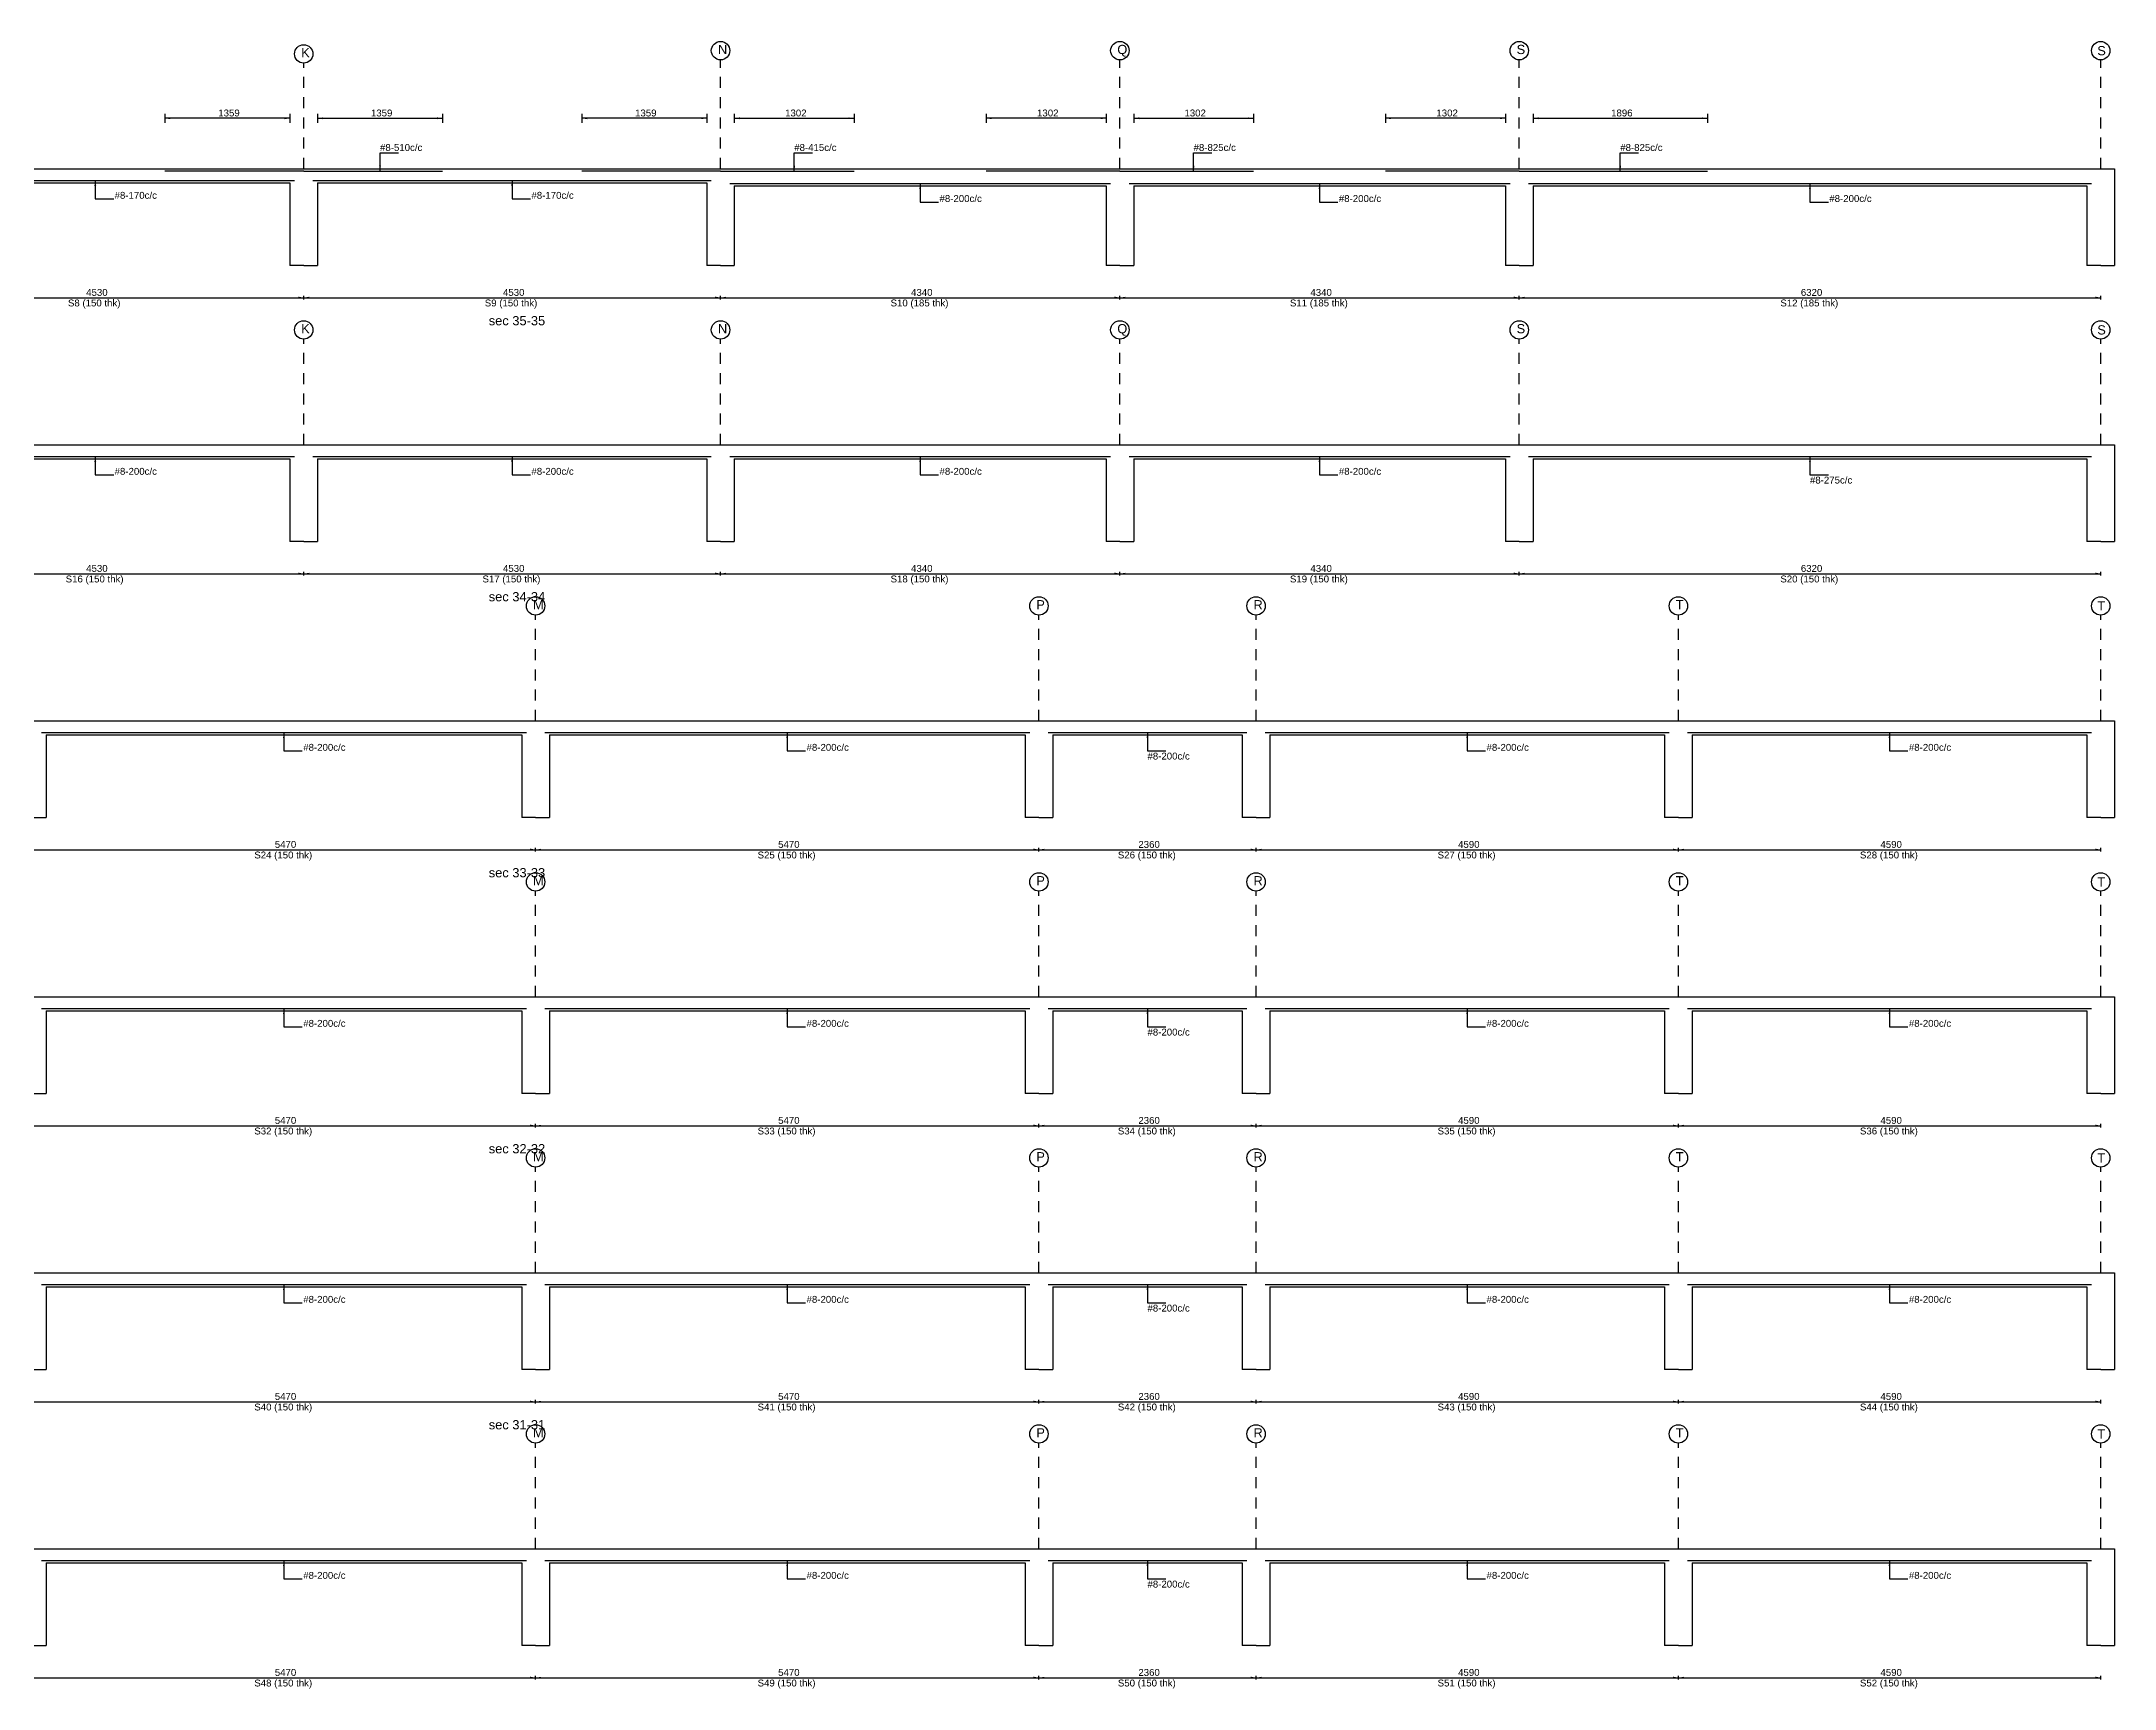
# Model space of a CAD drawing. Extents: x 0 to 119, y -5 to 121.
# Drawn here: x 11.8 to 34.33, y 85.36 to 103.27 of the extents above; entities that cross this region are included whole.
import ezdxf

# ---------------------------------------------------------------- set-up
doc = ezdxf.new("R2010")
doc.units = 0
doc.linetypes.add('ACAD_ISO02W100', pattern=[15, 12, -3])
for name, color, linetype in [('Axisline', 7, 'CONTINUOUS'), ('Axisline_Name', 1, 'CONTINUOUS'), ('LongBars', 1, 'CONTINUOUS'), ('Longsection', 2, 'CONTINUOUS'), ('Section_Name', 1, 'CONTINUOUS'), ('Slab_Bottom_Steel', 1, 'CONTINUOUS'), ('Slab_ID', 4, 'CONTINUOUS'), ('Slab_Top_Steel', 3, 'CONTINUOUS'), ('Span_Dim', 7, 'CONTINUOUS'), ('span_line', 7, 'CONTINUOUS'), ('Steel_Length', 7, 'CONTINUOUS')]:
    doc.layers.add(name, color=color, linetype=linetype)
doc.styles.add('STRUDS_Arial', font='ARIAL.TTF', dxfattribs={"height": 0.04})

msp = doc.modelspace()

# ---------------------------------------------------------------- linework, layer by layer
at = {"layer": 'Axisline', "linetype": 'ACAD_ISO02W100', "ltscale": 0.01}
for p, q in [((14.65, 101.88), (14.65, 103.03)), ((19.18, 101.88), (19.18, 103.065)), ((23.52, 101.88), (23.52, 103.065)), ((27.86, 101.88), (27.86, 103.065)), ((34.18, 101.88), (34.18, 103.065)), ((14.65, 98.88), (14.65, 100.03)), ((19.18, 98.88), (19.18, 100.03)), ((23.52, 98.88), (23.52, 100.03)), ((27.86, 98.88), (27.86, 100.03)), ((34.18, 98.88), (34.18, 100.03)), ((17.17, 95.88), (17.17, 97.03)), ((22.64, 95.88), (22.64, 97.03)), ((25, 95.88), (25, 97.03)), ((29.59, 95.88), (29.59, 97.03)), ((34.18, 95.88), (34.18, 97.03)), ((17.17, 92.88), (17.17, 94.03)), ((22.64, 92.88), (22.64, 94.03)), ((25, 92.88), (25, 94.03)), ((29.59, 92.88), (29.59, 94.03)), ((34.18, 92.88), (34.18, 94.03)), ((17.17, 89.88), (17.17, 91.03)), ((22.64, 89.88), (22.64, 91.03)), ((25, 89.88), (25, 91.03)), ((29.59, 89.88), (29.59, 91.03)), ((34.18, 89.88), (34.18, 91.03)), ((17.17, 86.88), (17.17, 88.03)), ((22.64, 86.88), (22.64, 88.03)), ((25, 86.88), (25, 88.03)), ((29.59, 86.88), (29.59, 88.03)), ((34.18, 86.88), (34.18, 88.03))]:
    msp.add_line(p, q, dxfattribs=at)
at = {"layer": 'Axisline'}
for centre in [(14.65, 103.13), (19.18, 103.165), (23.52, 103.165), (27.86, 103.165), (34.18, 103.165), (14.65, 100.13), (19.18, 100.13), (23.52, 100.13), (27.86, 100.13), (34.18, 100.13), (17.17, 97.13), (22.64, 97.13), (25, 97.13), (29.59, 97.13), (34.18, 97.13), (17.17, 94.13), (22.64, 94.13), (25, 94.13), (29.59, 94.13), (34.18, 94.13), (17.17, 91.13), (22.64, 91.13), (25, 91.13), (29.59, 91.13), (34.18, 91.13), (17.17, 88.13), (22.64, 88.13), (25, 88.13), (29.59, 88.13), (34.18, 88.13)]:
    msp.add_circle(centre, 0.1, dxfattribs=at)
at = {"layer": 'Longsection'}
for p, q in [((10.12, 101.88), (14.65, 101.88)), ((14.65, 101.88), (19.18, 101.88)), ((19.18, 101.88), (23.52, 101.88)), ((23.52, 101.88), (27.86, 101.88)), ((27.86, 101.88), (34.18, 101.88)), ((34.18, 101.88), (34.33, 101.88)), ((34.33, 101.88), (34.33, 100.83)), ((10.27, 101.73), (14.5, 101.73)), ((14.5, 101.73), (14.5, 100.83)), ((14.8, 101.73), (19.03, 101.73)), ((14.8, 101.73), (14.8, 100.83)), ((19.03, 101.73), (19.03, 100.83)), ((19.33, 101.695), (23.37, 101.695)), ((19.33, 101.695), (19.33, 100.83)), ((23.37, 101.695), (23.37, 100.83)), ((23.67, 101.695), (27.71, 101.695)), ((23.67, 101.695), (23.67, 100.83)), ((27.71, 101.695), (27.71, 100.83)), ((28.01, 101.695), (34.03, 101.695)), ((28.01, 101.695), (28.01, 100.83)), ((34.03, 101.695), (34.03, 100.83)), ((14.65, 100.83), (14.5, 100.83)), ((14.65, 100.83), (14.8, 100.83)), ((19.18, 100.83), (19.03, 100.83)), ((19.18, 100.83), (19.33, 100.83)), ((23.52, 100.83), (23.37, 100.83)), ((23.52, 100.83), (23.67, 100.83)), ((27.86, 100.83), (27.71, 100.83)), ((27.86, 100.83), (28.01, 100.83)), ((34.18, 100.83), (34.03, 100.83)), ((34.18, 100.83), (34.33, 100.83)), ((10.12, 98.88), (14.65, 98.88)), ((10.27, 98.73), (14.5, 98.73)), ((14.5, 98.73), (14.5, 97.83)), ((14.65, 98.88), (19.18, 98.88)), ((14.8, 98.73), (19.03, 98.73)), ((14.8, 98.73), (14.8, 97.83)), ((19.03, 98.73), (19.03, 97.83)), ((19.18, 98.88), (23.52, 98.88)), ((19.33, 98.73), (23.37, 98.73)), ((19.33, 98.73), (19.33, 97.83)), ((23.37, 98.73), (23.37, 97.83)), ((23.52, 98.88), (27.86, 98.88)), ((23.67, 98.73), (27.71, 98.73)), ((23.67, 98.73), (23.67, 97.83)), ((27.71, 98.73), (27.71, 97.83)), ((27.86, 98.88), (34.18, 98.88)), ((28.01, 98.73), (34.03, 98.73)), ((28.01, 98.73), (28.01, 97.83)), ((34.03, 98.73), (34.03, 97.83)), ((34.18, 98.88), (34.33, 98.88)), ((34.33, 98.88), (34.33, 97.83)), ((14.65, 97.83), (14.5, 97.83)), ((14.65, 97.83), (14.8, 97.83)), ((19.18, 97.83), (19.03, 97.83)), ((19.18, 97.83), (19.33, 97.83)), ((23.52, 97.83), (23.37, 97.83)), ((23.52, 97.83), (23.67, 97.83)), ((27.86, 97.83), (27.71, 97.83)), ((27.86, 97.83), (28.01, 97.83)), ((34.18, 97.83), (34.03, 97.83)), ((34.18, 97.83), (34.33, 97.83)), ((11.7, 95.88), (17.17, 95.88)), ((17.17, 95.88), (22.64, 95.88)), ((22.64, 95.88), (25, 95.88)), ((25, 95.88), (29.59, 95.88)), ((29.59, 95.88), (34.18, 95.88)), ((34.18, 95.88), (34.33, 95.88)), ((34.33, 95.88), (34.33, 94.83)), ((11.85, 95.73), (17.02, 95.73)), ((11.85, 95.73), (11.85, 94.83)), ((17.02, 95.73), (17.02, 94.83)), ((17.32, 95.73), (22.49, 95.73)), ((17.32, 95.73), (17.32, 94.83)), ((22.49, 95.73), (22.49, 94.83)), ((22.79, 95.73), (24.85, 95.73)), ((22.79, 95.73), (22.79, 94.83)), ((24.85, 95.73), (24.85, 94.83)), ((25.15, 95.73), (29.44, 95.73)), ((25.15, 95.73), (25.15, 94.83)), ((29.44, 95.73), (29.44, 94.83)), ((29.74, 95.73), (34.03, 95.73)), ((29.74, 95.73), (29.74, 94.83)), ((34.03, 95.73), (34.03, 94.83)), ((11.7, 94.83), (11.85, 94.83)), ((17.17, 94.83), (17.02, 94.83)), ((17.17, 94.83), (17.32, 94.83)), ((22.64, 94.83), (22.49, 94.83)), ((22.64, 94.83), (22.79, 94.83)), ((25, 94.83), (24.85, 94.83)), ((25, 94.83), (25.15, 94.83)), ((29.59, 94.83), (29.44, 94.83)), ((29.59, 94.83), (29.74, 94.83)), ((34.18, 94.83), (34.03, 94.83)), ((34.18, 94.83), (34.33, 94.83)), ((11.7, 92.88), (17.17, 92.88)), ((17.17, 92.88), (22.64, 92.88)), ((22.64, 92.88), (25, 92.88)), ((25, 92.88), (29.59, 92.88)), ((29.59, 92.88), (34.18, 92.88)), ((34.18, 92.88), (34.33, 92.88)), ((34.33, 92.88), (34.33, 91.83)), ((11.85, 92.73), (17.02, 92.73)), ((11.85, 92.73), (11.85, 91.83)), ((17.02, 92.73), (17.02, 91.83)), ((17.32, 92.73), (22.49, 92.73)), ((17.32, 92.73), (17.32, 91.83)), ((22.49, 92.73), (22.49, 91.83)), ((22.79, 92.73), (24.85, 92.73)), ((22.79, 92.73), (22.79, 91.83)), ((24.85, 92.73), (24.85, 91.83)), ((25.15, 92.73), (29.44, 92.73)), ((25.15, 92.73), (25.15, 91.83)), ((29.44, 92.73), (29.44, 91.83)), ((29.74, 92.73), (34.03, 92.73)), ((29.74, 92.73), (29.74, 91.83)), ((34.03, 92.73), (34.03, 91.83)), ((11.7, 91.83), (11.85, 91.83)), ((17.17, 91.83), (17.02, 91.83)), ((17.17, 91.83), (17.32, 91.83)), ((22.64, 91.83), (22.49, 91.83)), ((22.64, 91.83), (22.79, 91.83)), ((25, 91.83), (24.85, 91.83)), ((25, 91.83), (25.15, 91.83)), ((29.59, 91.83), (29.44, 91.83)), ((29.59, 91.83), (29.74, 91.83)), ((34.18, 91.83), (34.03, 91.83)), ((34.18, 91.83), (34.33, 91.83)), ((11.7, 89.88), (17.17, 89.88)), ((11.85, 89.73), (17.02, 89.73)), ((11.85, 89.73), (11.85, 88.83)), ((17.02, 89.73), (17.02, 88.83)), ((17.17, 89.88), (22.64, 89.88)), ((17.32, 89.73), (22.49, 89.73)), ((17.32, 89.73), (17.32, 88.83)), ((22.49, 89.73), (22.49, 88.83)), ((22.64, 89.88), (25, 89.88)), ((22.79, 89.73), (24.85, 89.73)), ((22.79, 89.73), (22.79, 88.83)), ((24.85, 89.73), (24.85, 88.83)), ((25, 89.88), (29.59, 89.88)), ((25.15, 89.73), (29.44, 89.73)), ((25.15, 89.73), (25.15, 88.83)), ((29.44, 89.73), (29.44, 88.83)), ((29.59, 89.88), (34.18, 89.88)), ((29.74, 89.73), (34.03, 89.73)), ((29.74, 89.73), (29.74, 88.83)), ((34.03, 89.73), (34.03, 88.83)), ((34.18, 89.88), (34.33, 89.88)), ((34.33, 89.88), (34.33, 88.83)), ((11.7, 88.83), (11.85, 88.83)), ((17.17, 88.83), (17.02, 88.83)), ((17.17, 88.83), (17.32, 88.83)), ((22.64, 88.83), (22.49, 88.83)), ((22.64, 88.83), (22.79, 88.83)), ((25, 88.83), (24.85, 88.83)), ((25, 88.83), (25.15, 88.83)), ((29.59, 88.83), (29.44, 88.83)), ((29.59, 88.83), (29.74, 88.83)), ((34.18, 88.83), (34.03, 88.83)), ((34.18, 88.83), (34.33, 88.83)), ((11.7, 86.88), (17.17, 86.88)), ((17.17, 86.88), (22.64, 86.88)), ((22.64, 86.88), (25, 86.88)), ((25, 86.88), (29.59, 86.88)), ((29.59, 86.88), (34.18, 86.88)), ((34.18, 86.88), (34.33, 86.88)), ((34.33, 86.88), (34.33, 85.83)), ((11.85, 86.73), (17.02, 86.73)), ((11.85, 86.73), (11.85, 85.83)), ((17.02, 86.73), (17.02, 85.83)), ((17.32, 86.73), (22.49, 86.73)), ((17.32, 86.73), (17.32, 85.83)), ((22.49, 86.73), (22.49, 85.83)), ((22.79, 86.73), (24.85, 86.73)), ((22.79, 86.73), (22.79, 85.83)), ((24.85, 86.73), (24.85, 85.83)), ((25.15, 86.73), (29.44, 86.73)), ((25.15, 86.73), (25.15, 85.83)), ((29.44, 86.73), (29.44, 85.83)), ((29.74, 86.73), (34.03, 86.73)), ((29.74, 86.73), (29.74, 85.83)), ((34.03, 86.73), (34.03, 85.83)), ((11.7, 85.83), (11.85, 85.83)), ((17.17, 85.83), (17.02, 85.83)), ((17.17, 85.83), (17.32, 85.83)), ((22.64, 85.83), (22.49, 85.83)), ((22.64, 85.83), (22.79, 85.83)), ((25, 85.83), (24.85, 85.83)), ((25, 85.83), (25.15, 85.83)), ((29.59, 85.83), (29.44, 85.83)), ((29.59, 85.83), (29.74, 85.83)), ((34.18, 85.83), (34.03, 85.83)), ((34.18, 85.83), (34.33, 85.83))]:
    msp.add_line(p, q, dxfattribs=at)
at = {"layer": 'Slab_Bottom_Steel'}
for p, q in [((10.22, 101.755), (14.55, 101.755)), ((12.385, 101.755), (12.385, 101.555)), ((14.75, 101.755), (19.08, 101.755)), ((16.915, 101.755), (16.915, 101.555)), ((19.28, 101.72), (23.42, 101.72)), ((21.35, 101.72), (21.35, 101.52)), ((23.62, 101.72), (27.76, 101.72)), ((25.69, 101.72), (25.69, 101.52)), ((27.96, 101.72), (34.08, 101.72)), ((31.02, 101.72), (31.02, 101.52)), ((12.385, 101.555), (12.585, 101.555)), ((16.915, 101.555), (17.115, 101.555)), ((21.35, 101.52), (21.55, 101.52)), ((25.69, 101.52), (25.89, 101.52)), ((31.02, 101.52), (31.22, 101.52)), ((10.22, 98.755), (14.55, 98.755)), ((12.385, 98.755), (12.385, 98.555)), ((14.75, 98.755), (19.08, 98.755)), ((16.915, 98.755), (16.915, 98.555)), ((19.28, 98.755), (23.42, 98.755)), ((21.35, 98.755), (21.35, 98.555)), ((23.62, 98.755), (27.76, 98.755)), ((25.69, 98.755), (25.69, 98.555)), ((27.96, 98.755), (34.08, 98.755)), ((31.02, 98.755), (31.02, 98.555)), ((12.385, 98.555), (12.585, 98.555)), ((16.915, 98.555), (17.115, 98.555)), ((21.35, 98.555), (21.55, 98.555)), ((25.69, 98.555), (25.89, 98.555)), ((31.02, 98.555), (31.22, 98.555)), ((11.8, 95.755), (17.07, 95.755)), ((14.435, 95.755), (14.435, 95.555)), ((17.27, 95.755), (22.54, 95.755)), ((19.905, 95.755), (19.905, 95.555)), ((22.74, 95.755), (24.9, 95.755)), ((23.82, 95.755), (23.82, 95.555)), ((25.1, 95.755), (29.49, 95.755)), ((27.295, 95.755), (27.295, 95.555)), ((29.69, 95.755), (34.08, 95.755)), ((31.885, 95.755), (31.885, 95.555)), ((14.435, 95.555), (14.635, 95.555)), ((19.905, 95.555), (20.105, 95.555)), ((23.82, 95.555), (24.02, 95.555)), ((27.295, 95.555), (27.495, 95.555)), ((31.885, 95.555), (32.085, 95.555)), ((11.8, 92.755), (17.07, 92.755)), ((14.435, 92.755), (14.435, 92.555)), ((17.27, 92.755), (22.54, 92.755)), ((19.905, 92.755), (19.905, 92.555)), ((22.74, 92.755), (24.9, 92.755)), ((23.82, 92.755), (23.82, 92.555)), ((25.1, 92.755), (29.49, 92.755)), ((27.295, 92.755), (27.295, 92.555)), ((29.69, 92.755), (34.08, 92.755)), ((31.885, 92.755), (31.885, 92.555)), ((14.435, 92.555), (14.635, 92.555)), ((19.905, 92.555), (20.105, 92.555)), ((23.82, 92.555), (24.02, 92.555)), ((27.295, 92.555), (27.495, 92.555)), ((31.885, 92.555), (32.085, 92.555)), ((11.8, 89.755), (17.07, 89.755)), ((14.435, 89.755), (14.435, 89.555)), ((17.27, 89.755), (22.54, 89.755)), ((19.905, 89.755), (19.905, 89.555)), ((22.74, 89.755), (24.9, 89.755)), ((23.82, 89.755), (23.82, 89.555)), ((25.1, 89.755), (29.49, 89.755)), ((27.295, 89.755), (27.295, 89.555)), ((29.69, 89.755), (34.08, 89.755)), ((31.885, 89.755), (31.885, 89.555)), ((14.435, 89.555), (14.635, 89.555)), ((19.905, 89.555), (20.105, 89.555)), ((23.82, 89.555), (24.02, 89.555)), ((27.295, 89.555), (27.495, 89.555)), ((31.885, 89.555), (32.085, 89.555)), ((11.8, 86.755), (17.07, 86.755)), ((14.435, 86.755), (14.435, 86.555)), ((17.27, 86.755), (22.54, 86.755)), ((19.905, 86.755), (19.905, 86.555)), ((22.74, 86.755), (24.9, 86.755)), ((23.82, 86.755), (23.82, 86.555)), ((25.1, 86.755), (29.49, 86.755)), ((27.295, 86.755), (27.295, 86.555)), ((29.69, 86.755), (34.08, 86.755)), ((31.885, 86.755), (31.885, 86.555)), ((14.435, 86.555), (14.635, 86.555)), ((19.905, 86.555), (20.105, 86.555)), ((23.82, 86.555), (24.02, 86.555)), ((27.295, 86.555), (27.495, 86.555)), ((31.885, 86.555), (32.085, 86.555))]:
    msp.add_line(p, q, dxfattribs=at)
for points in [[(12.385, 101.755), (12.375, 101.695), (12.385, 101.755), (12.395, 101.695)], [(16.915, 101.755), (16.905, 101.695), (16.915, 101.755), (16.925, 101.695)], [(21.35, 101.72), (21.34, 101.66), (21.35, 101.72), (21.36, 101.66)], [(25.69, 101.72), (25.68, 101.66), (25.69, 101.72), (25.7, 101.66)], [(31.02, 101.72), (31.01, 101.66), (31.02, 101.72), (31.03, 101.66)], [(12.385, 98.755), (12.375, 98.695), (12.385, 98.755), (12.395, 98.695)], [(16.915, 98.755), (16.905, 98.695), (16.915, 98.755), (16.925, 98.695)], [(21.35, 98.755), (21.34, 98.695), (21.35, 98.755), (21.36, 98.695)], [(25.69, 98.755), (25.68, 98.695), (25.69, 98.755), (25.7, 98.695)], [(31.02, 98.755), (31.01, 98.695), (31.02, 98.755), (31.03, 98.695)], [(14.435, 95.755), (14.425, 95.695), (14.435, 95.755), (14.445, 95.695)], [(19.905, 95.755), (19.895, 95.695), (19.905, 95.755), (19.915, 95.695)], [(23.82, 95.755), (23.81, 95.695), (23.82, 95.755), (23.83, 95.695)], [(27.295, 95.755), (27.285, 95.695), (27.295, 95.755), (27.305, 95.695)], [(31.885, 95.755), (31.875, 95.695), (31.885, 95.755), (31.895, 95.695)], [(14.435, 92.755), (14.425, 92.695), (14.435, 92.755), (14.445, 92.695)], [(19.905, 92.755), (19.895, 92.695), (19.905, 92.755), (19.915, 92.695)], [(23.82, 92.755), (23.81, 92.695), (23.82, 92.755), (23.83, 92.695)], [(27.295, 92.755), (27.285, 92.695), (27.295, 92.755), (27.305, 92.695)], [(31.885, 92.755), (31.875, 92.695), (31.885, 92.755), (31.895, 92.695)], [(14.435, 89.755), (14.425, 89.695), (14.435, 89.755), (14.445, 89.695)], [(19.905, 89.755), (19.895, 89.695), (19.905, 89.755), (19.915, 89.695)], [(23.82, 89.755), (23.81, 89.695), (23.82, 89.755), (23.83, 89.695)], [(27.295, 89.755), (27.285, 89.695), (27.295, 89.755), (27.305, 89.695)], [(31.885, 89.755), (31.875, 89.695), (31.885, 89.755), (31.895, 89.695)], [(14.435, 86.755), (14.425, 86.695), (14.435, 86.755), (14.445, 86.695)], [(19.905, 86.755), (19.895, 86.695), (19.905, 86.755), (19.915, 86.695)], [(23.82, 86.755), (23.81, 86.695), (23.82, 86.755), (23.83, 86.695)], [(27.295, 86.755), (27.285, 86.695), (27.295, 86.755), (27.305, 86.695)], [(31.885, 86.755), (31.875, 86.695), (31.885, 86.755), (31.895, 86.695)]]:
    msp.add_solid(points, dxfattribs=at)
at = {"layer": 'Slab_Top_Steel'}
for p, q in [((14.65, 101.855), (13.141, 101.855)), ((14.65, 101.855), (16.159, 101.855)), ((15.4795, 101.855), (15.4795, 102.055)), ((15.4795, 102.055), (15.6795, 102.055)), ((19.18, 101.855), (17.671, 101.855)), ((19.18, 101.855), (20.632, 101.855)), ((19.981, 101.855), (19.981, 102.055)), ((19.981, 102.055), (20.181, 102.055)), ((23.52, 101.855), (22.068, 101.855)), ((23.52, 101.855), (24.972, 101.855)), ((24.321, 101.855), (24.321, 102.055)), ((24.321, 102.055), (24.521, 102.055)), ((27.86, 101.855), (26.408, 101.855)), ((27.86, 101.855), (29.906, 101.855)), ((28.958, 101.855), (28.958, 102.055)), ((28.958, 102.055), (29.158, 102.055))]:
    msp.add_line(p, q, dxfattribs=at)
for points in [[(15.4795, 101.855), (15.4695, 101.915), (15.4795, 101.855), (15.4895, 101.915)], [(19.981, 101.855), (19.971, 101.915), (19.981, 101.855), (19.991, 101.915)], [(24.321, 101.855), (24.311, 101.915), (24.321, 101.855), (24.331, 101.915)], [(28.958, 101.855), (28.948, 101.915), (28.958, 101.855), (28.968, 101.915)]]:
    msp.add_solid(points, dxfattribs=at)
at = {"layer": 'Span_Line'}
for p, q in [((14.65, 100.46), (14.65, 100.5)), ((14.65, 100.46), (14.65, 100.5)), ((19.18, 100.46), (19.18, 100.5)), ((19.18, 100.46), (19.18, 100.5)), ((23.52, 100.46), (23.52, 100.5)), ((23.52, 100.46), (23.52, 100.5)), ((27.86, 100.46), (27.86, 100.5)), ((27.86, 100.46), (27.86, 100.5)), ((34.18, 100.46), (34.18, 100.5)), ((10.12, 100.48), (14.65, 100.48)), ((14.65, 100.48), (19.18, 100.48)), ((19.18, 100.48), (23.52, 100.48)), ((23.52, 100.48), (27.86, 100.48)), ((27.86, 100.48), (34.18, 100.48)), ((10.12, 97.48), (14.65, 97.48)), ((14.65, 97.46), (14.65, 97.5)), ((14.65, 97.46), (14.65, 97.5)), ((14.65, 97.48), (19.18, 97.48)), ((19.18, 97.46), (19.18, 97.5)), ((19.18, 97.46), (19.18, 97.5)), ((19.18, 97.48), (23.52, 97.48)), ((23.52, 97.46), (23.52, 97.5)), ((23.52, 97.46), (23.52, 97.5)), ((23.52, 97.48), (27.86, 97.48)), ((27.86, 97.46), (27.86, 97.5)), ((27.86, 97.46), (27.86, 97.5)), ((27.86, 97.48), (34.18, 97.48)), ((34.18, 97.46), (34.18, 97.5)), ((11.7, 94.48), (17.17, 94.48)), ((17.17, 94.46), (17.17, 94.5)), ((17.17, 94.46), (17.17, 94.5)), ((17.17, 94.48), (22.64, 94.48)), ((22.64, 94.46), (22.64, 94.5)), ((22.64, 94.46), (22.64, 94.5)), ((22.64, 94.48), (25, 94.48)), ((25, 94.46), (25, 94.5)), ((25, 94.46), (25, 94.5)), ((25, 94.48), (29.59, 94.48)), ((29.59, 94.46), (29.59, 94.5)), ((29.59, 94.46), (29.59, 94.5)), ((29.59, 94.48), (34.18, 94.48)), ((34.18, 94.46), (34.18, 94.5)), ((11.7, 91.48), (17.17, 91.48)), ((17.17, 91.46), (17.17, 91.5)), ((17.17, 91.46), (17.17, 91.5)), ((17.17, 91.48), (22.64, 91.48)), ((22.64, 91.46), (22.64, 91.5)), ((22.64, 91.46), (22.64, 91.5)), ((22.64, 91.48), (25, 91.48)), ((25, 91.46), (25, 91.5)), ((25, 91.46), (25, 91.5)), ((25, 91.48), (29.59, 91.48)), ((29.59, 91.46), (29.59, 91.5)), ((29.59, 91.46), (29.59, 91.5)), ((29.59, 91.48), (34.18, 91.48)), ((34.18, 91.46), (34.18, 91.5)), ((11.7, 88.48), (17.17, 88.48)), ((17.17, 88.46), (17.17, 88.5)), ((17.17, 88.46), (17.17, 88.5)), ((17.17, 88.48), (22.64, 88.48)), ((22.64, 88.46), (22.64, 88.5)), ((22.64, 88.46), (22.64, 88.5)), ((22.64, 88.48), (25, 88.48)), ((25, 88.46), (25, 88.5)), ((25, 88.46), (25, 88.5)), ((25, 88.48), (29.59, 88.48)), ((29.59, 88.46), (29.59, 88.5)), ((29.59, 88.46), (29.59, 88.5)), ((29.59, 88.48), (34.18, 88.48)), ((34.18, 88.46), (34.18, 88.5)), ((11.7, 85.48), (17.17, 85.48)), ((17.17, 85.46), (17.17, 85.5)), ((17.17, 85.46), (17.17, 85.5)), ((17.17, 85.48), (22.64, 85.48)), ((22.64, 85.46), (22.64, 85.5)), ((22.64, 85.46), (22.64, 85.5)), ((22.64, 85.48), (25, 85.48)), ((25, 85.46), (25, 85.5)), ((25, 85.46), (25, 85.5)), ((25, 85.48), (29.59, 85.48)), ((29.59, 85.46), (29.59, 85.5)), ((29.59, 85.46), (29.59, 85.5)), ((29.59, 85.48), (34.18, 85.48)), ((34.18, 85.46), (34.18, 85.5))]:
    msp.add_line(p, q, dxfattribs=at)
for points in [[(14.65, 100.48), (14.59, 100.492), (14.65, 100.48), (14.59, 100.47)], [(14.65, 100.48), (14.71, 100.49), (14.65, 100.48), (14.71, 100.47)], [(19.18, 100.48), (19.12, 100.492), (19.18, 100.48), (19.12, 100.47)], [(19.18, 100.48), (19.24, 100.49), (19.18, 100.48), (19.24, 100.47)], [(23.52, 100.48), (23.46, 100.492), (23.52, 100.48), (23.46, 100.47)], [(23.52, 100.48), (23.58, 100.49), (23.52, 100.48), (23.58, 100.47)], [(27.86, 100.48), (27.8, 100.492), (27.86, 100.48), (27.8, 100.47)], [(27.86, 100.48), (27.92, 100.49), (27.86, 100.48), (27.92, 100.47)], [(34.18, 100.48), (34.12, 100.492), (34.18, 100.48), (34.12, 100.47)], [(14.65, 97.48), (14.59, 97.492), (14.65, 97.48), (14.59, 97.47)], [(14.65, 97.48), (14.71, 97.49), (14.65, 97.48), (14.71, 97.47)], [(19.18, 97.48), (19.12, 97.492), (19.18, 97.48), (19.12, 97.47)], [(19.18, 97.48), (19.24, 97.49), (19.18, 97.48), (19.24, 97.47)], [(23.52, 97.48), (23.46, 97.492), (23.52, 97.48), (23.46, 97.47)], [(23.52, 97.48), (23.58, 97.49), (23.52, 97.48), (23.58, 97.47)], [(27.86, 97.48), (27.8, 97.492), (27.86, 97.48), (27.8, 97.47)], [(27.86, 97.48), (27.92, 97.49), (27.86, 97.48), (27.92, 97.47)], [(34.18, 97.48), (34.12, 97.492), (34.18, 97.48), (34.12, 97.47)], [(17.17, 94.48), (17.11, 94.492), (17.17, 94.48), (17.11, 94.47)], [(17.17, 94.48), (17.23, 94.49), (17.17, 94.48), (17.23, 94.47)], [(22.64, 94.48), (22.58, 94.492), (22.64, 94.48), (22.58, 94.47)], [(22.64, 94.48), (22.7, 94.49), (22.64, 94.48), (22.7, 94.47)], [(25, 94.48), (24.94, 94.492), (25, 94.48), (24.94, 94.47)], [(25, 94.48), (25.06, 94.49), (25, 94.48), (25.06, 94.47)], [(29.59, 94.48), (29.53, 94.492), (29.59, 94.48), (29.53, 94.47)], [(29.59, 94.48), (29.65, 94.49), (29.59, 94.48), (29.65, 94.47)], [(34.18, 94.48), (34.12, 94.492), (34.18, 94.48), (34.12, 94.47)], [(17.17, 91.48), (17.11, 91.492), (17.17, 91.48), (17.11, 91.47)], [(17.17, 91.48), (17.23, 91.49), (17.17, 91.48), (17.23, 91.47)], [(22.64, 91.48), (22.58, 91.492), (22.64, 91.48), (22.58, 91.47)], [(22.64, 91.48), (22.7, 91.49), (22.64, 91.48), (22.7, 91.47)], [(25, 91.48), (24.94, 91.492), (25, 91.48), (24.94, 91.47)], [(25, 91.48), (25.06, 91.49), (25, 91.48), (25.06, 91.47)], [(29.59, 91.48), (29.53, 91.492), (29.59, 91.48), (29.53, 91.47)], [(29.59, 91.48), (29.65, 91.49), (29.59, 91.48), (29.65, 91.47)], [(34.18, 91.48), (34.12, 91.492), (34.18, 91.48), (34.12, 91.47)], [(17.17, 88.48), (17.11, 88.492), (17.17, 88.48), (17.11, 88.47)], [(17.17, 88.48), (17.23, 88.49), (17.17, 88.48), (17.23, 88.47)], [(22.64, 88.48), (22.58, 88.492), (22.64, 88.48), (22.58, 88.47)], [(22.64, 88.48), (22.7, 88.49), (22.64, 88.48), (22.7, 88.47)], [(25, 88.48), (24.94, 88.492), (25, 88.48), (24.94, 88.47)], [(25, 88.48), (25.06, 88.49), (25, 88.48), (25.06, 88.47)], [(29.59, 88.48), (29.53, 88.492), (29.59, 88.48), (29.53, 88.47)], [(29.59, 88.48), (29.65, 88.49), (29.59, 88.48), (29.65, 88.47)], [(34.18, 88.48), (34.12, 88.492), (34.18, 88.48), (34.12, 88.47)], [(17.17, 85.48), (17.11, 85.492), (17.17, 85.48), (17.11, 85.47)], [(17.17, 85.48), (17.23, 85.49), (17.17, 85.48), (17.23, 85.47)], [(22.64, 85.48), (22.58, 85.492), (22.64, 85.48), (22.58, 85.47)], [(22.64, 85.48), (22.7, 85.49), (22.64, 85.48), (22.7, 85.47)], [(25, 85.48), (24.94, 85.492), (25, 85.48), (24.94, 85.47)], [(25, 85.48), (25.06, 85.49), (25, 85.48), (25.06, 85.47)], [(29.59, 85.48), (29.53, 85.492), (29.59, 85.48), (29.53, 85.47)], [(29.59, 85.48), (29.65, 85.49), (29.59, 85.48), (29.65, 85.47)], [(34.18, 85.48), (34.12, 85.492), (34.18, 85.48), (34.12, 85.47)]]:
    msp.add_solid(points, dxfattribs=at)
at = {"layer": 'Steel_Length'}
for p, q in [((13.141, 102.48), (13.141, 102.38)), ((14.5, 102.43), (13.141, 102.43)), ((14.5, 102.48), (14.5, 102.38)), ((14.8, 102.48), (14.8, 102.38)), ((14.8, 102.43), (16.159, 102.43)), ((16.159, 102.48), (16.159, 102.38)), ((17.671, 102.48), (17.671, 102.38)), ((19.03, 102.43), (17.671, 102.43)), ((19.03, 102.48), (19.03, 102.38)), ((19.33, 102.48), (19.33, 102.38)), ((19.33, 102.43), (20.632, 102.43)), ((20.632, 102.48), (20.632, 102.38)), ((22.068, 102.48), (22.068, 102.38)), ((23.37, 102.43), (22.068, 102.43)), ((23.37, 102.48), (23.37, 102.38)), ((23.67, 102.48), (23.67, 102.38)), ((23.67, 102.43), (24.972, 102.43)), ((24.972, 102.48), (24.972, 102.38)), ((26.408, 102.48), (26.408, 102.38)), ((27.71, 102.43), (26.408, 102.43)), ((27.71, 102.48), (27.71, 102.38)), ((28.01, 102.48), (28.01, 102.38)), ((28.01, 102.43), (29.906, 102.43)), ((29.906, 102.48), (29.906, 102.38))]:
    msp.add_line(p, q, dxfattribs=at)
for points in [[(13.141, 102.43), (13.201, 102.44), (13.141, 102.43), (13.201, 102.42)], [(14.5, 102.43), (14.44, 102.44), (14.5, 102.43), (14.44, 102.42)], [(14.8, 102.43), (14.86, 102.44), (14.8, 102.43), (14.86, 102.42)], [(16.159, 102.43), (16.099, 102.44), (16.159, 102.43), (16.099, 102.42)], [(17.671, 102.43), (17.731, 102.44), (17.671, 102.43), (17.731, 102.42)], [(19.03, 102.43), (18.97, 102.44), (19.03, 102.43), (18.97, 102.42)], [(19.33, 102.43), (19.39, 102.44), (19.33, 102.43), (19.39, 102.42)], [(20.632, 102.43), (20.572, 102.44), (20.632, 102.43), (20.572, 102.42)], [(22.068, 102.43), (22.128, 102.44), (22.068, 102.43), (22.128, 102.42)], [(23.37, 102.43), (23.31, 102.44), (23.37, 102.43), (23.31, 102.42)], [(23.67, 102.43), (23.73, 102.44), (23.67, 102.43), (23.73, 102.42)], [(24.972, 102.43), (24.912, 102.44), (24.972, 102.43), (24.912, 102.42)], [(26.408, 102.43), (26.468, 102.44), (26.408, 102.43), (26.468, 102.42)], [(27.71, 102.43), (27.65, 102.44), (27.71, 102.43), (27.65, 102.42)], [(28.01, 102.43), (28.07, 102.44), (28.01, 102.43), (28.07, 102.42)], [(29.906, 102.43), (29.846, 102.44), (29.906, 102.43), (29.846, 102.42)]]:
    msp.add_solid(points, dxfattribs=at)

# ---------------------------------------------------------------- texts
at = {"layer": 'Axisline_Name', "style": 'STRUDS_Arial'}
for s, p in [('K', (14.6219, 103.093)), ('N', (19.1519, 103.128)), ('Q', (23.4919, 103.128)), ('S', (27.8319, 103.128)), ('S', (34.1425, 103.115)), ('K', (14.6219, 100.093)), ('N', (19.1519, 100.093)), ('Q', (23.4919, 100.093)), ('S', (27.8319, 100.093)), ('S', (34.1425, 100.08)), ('M', (17.1419, 97.0925)), ('P', (22.6119, 97.0925)), ('R', (24.9719, 97.0925)), ('T', (29.5619, 97.0925)), ('T', (34.1425, 97.08)), ('M', (17.1419, 94.0925)), ('P', (22.6119, 94.0925)), ('R', (24.9719, 94.0925)), ('T', (29.5619, 94.0925)), ('T', (34.1425, 94.08)), ('M', (17.1419, 91.0925)), ('P', (22.6119, 91.0925)), ('R', (24.9719, 91.0925)), ('T', (29.5619, 91.0925)), ('T', (34.1425, 91.08)), ('M', (17.1419, 88.0925)), ('P', (22.6119, 88.0925)), ('R', (24.9719, 88.0925)), ('T', (29.5619, 88.0925)), ('T', (34.1425, 88.08))]:
    msp.add_text(s, height=0.1, dxfattribs=at).set_placement(p)
at = {"layer": 'LongBars', "style": 'STRUDS_Arial'}
for s, p in [('#8-170c/c', (12.595, 101.555)), ('#8-170c/c', (17.125, 101.555)), ('#8-200c/c', (21.56, 101.52)), ('#8-200c/c', (25.9, 101.52)), ('#8-200c/c', (31.23, 101.52)), ('#8-200c/c', (12.595, 98.555)), ('#8-200c/c', (17.125, 98.555)), ('#8-200c/c', (21.56, 98.555)), ('#8-200c/c', (25.9, 98.555)), ('#8-200c/c', (14.645, 95.555)), ('#8-200c/c', (20.115, 95.555)), ('#8-200c/c', (27.505, 95.555)), ('#8-200c/c', (32.095, 95.555)), ('#8-200c/c', (14.645, 92.555)), ('#8-200c/c', (20.115, 92.555)), ('#8-200c/c', (27.505, 92.555)), ('#8-200c/c', (32.095, 92.555)), ('#8-200c/c', (14.645, 89.555)), ('#8-200c/c', (20.115, 89.555)), ('#8-200c/c', (27.505, 89.555)), ('#8-200c/c', (32.095, 89.555)), ('#8-200c/c', (14.645, 86.555)), ('#8-200c/c', (20.115, 86.555)), ('#8-200c/c', (27.505, 86.555)), ('#8-200c/c', (32.095, 86.555))]:
    msp.add_text(s, height=0.075, dxfattribs=at).set_placement(p)
at = {"layer": 'Section_name', "style": 'STRUDS_Arial'}
for s, p in [('sec 35-35', (16.661, 100.18)), ('sec 34-34', (16.661, 97.18)), ('sec 33-33', (16.661, 94.18)), ('sec 32-32', (16.661, 91.18)), ('sec 31-31', (16.661, 88.18))]:
    msp.add_text(s, height=0.1, dxfattribs=at).set_placement(p)
at = {"layer": 'Slab_Bottom_Steel', "style": 'STRUDS_Arial'}
for s, p in [('#8-275c/c', (31.02, 98.46)), ('#8-200c/c', (23.82, 95.46)), ('#8-200c/c', (23.82, 92.46)), ('#8-200c/c', (23.82, 89.46)), ('#8-200c/c', (23.82, 86.46))]:
    msp.add_text(s, height=0.075, dxfattribs=at).set_placement(p)
at = {"layer": 'Slab_ID', "style": 'STRUDS_Arial'}
for s, p in [('S8 (150 thk)', (12.088, 100.385)), ('S9 (150 thk)', (16.618, 100.385)), ('S10 (185 thk)', (21.0282, 100.385)), ('S11 (185 thk)', (25.3683, 100.385)), ('S12 (185 thk)', (30.6983, 100.385)), ('S16 (150 thk)', (12.0633, 97.385)), ('S17 (150 thk)', (16.5933, 97.385)), ('S18 (150 thk)', (21.0282, 97.385)), ('S19 (150 thk)', (25.3683, 97.385)), ('S20 (150 thk)', (30.6983, 97.385)), ('S24 (150 thk)', (14.1133, 94.385)), ('S25 (150 thk)', (19.5833, 94.385)), ('S26 (150 thk)', (23.4983, 94.385)), ('S27 (150 thk)', (26.9733, 94.385)), ('S28 (150 thk)', (31.5633, 94.385)), ('S32 (150 thk)', (14.1133, 91.385)), ('S33 (150 thk)', (19.5833, 91.385)), ('S34 (150 thk)', (23.4983, 91.385)), ('S35 (150 thk)', (26.9733, 91.385)), ('S36 (150 thk)', (31.5633, 91.385)), ('S40 (150 thk)', (14.1133, 88.385)), ('S41 (150 thk)', (19.5833, 88.385)), ('S42 (150 thk)', (23.4983, 88.385)), ('S43 (150 thk)', (26.9733, 88.385)), ('S44 (150 thk)', (31.5633, 88.385)), ('S48 (150 thk)', (14.1133, 85.385)), ('S49 (150 thk)', (19.5833, 85.385)), ('S50 (150 thk)', (23.4983, 85.385)), ('S51 (150 thk)', (26.9733, 85.385)), ('S52 (150 thk)', (31.5633, 85.385))]:
    msp.add_text(s, height=0.075, dxfattribs=at).set_placement(p)
at = {"layer": 'Slab_Top_Steel', "style": 'STRUDS_Arial'}
for s, p in [('#8-510c/c', (15.4795, 102.075)), ('#8-415c/c', (19.981, 102.075)), ('#8-825c/c', (24.321, 102.075)), ('#8-825c/c', (28.958, 102.075))]:
    msp.add_text(s, height=0.075, dxfattribs=at).set_placement(p)
at = {"layer": 'Span_Dim', "style": 'STRUDS_Arial'}
for s, p in [('4530', (12.286, 100.5)), ('4530', (16.816, 100.5)), ('4340', (21.251, 100.5)), ('4340', (25.591, 100.5)), ('6320', (30.921, 100.5)), ('4530', (12.286, 97.5)), ('4530', (16.816, 97.5)), ('4340', (21.251, 97.5)), ('4340', (25.591, 97.5)), ('6320', (30.921, 97.5)), ('5470', (14.336, 94.5)), ('5470', (19.806, 94.5)), ('2360', (23.721, 94.5)), ('4590', (27.196, 94.5)), ('4590', (31.786, 94.5)), ('5470', (14.336, 91.5)), ('5470', (19.806, 91.5)), ('2360', (23.721, 91.5)), ('4590', (27.196, 91.5)), ('4590', (31.786, 91.5)), ('5470', (14.336, 88.5)), ('5470', (19.806, 88.5)), ('2360', (23.721, 88.5)), ('4590', (27.196, 88.5)), ('4590', (31.786, 88.5)), ('5470', (14.336, 85.5)), ('5470', (19.806, 85.5)), ('2360', (23.721, 85.5)), ('4590', (27.196, 85.5)), ('4590', (31.786, 85.5))]:
    msp.add_text(s, height=0.075, dxfattribs=at).set_placement(p)
at = {"layer": 'Steel_Length', "style": 'STRUDS_Arial'}
for s, p in [('1359', (13.7215, 102.45)), ('1359', (15.3805, 102.45)), ('1359', (18.2515, 102.45)), ('1302', (19.882, 102.45)), ('1302', (22.62, 102.45)), ('1302', (24.222, 102.45)), ('1302', (26.96, 102.45)), ('1896', (28.859, 102.45))]:
    msp.add_text(s, height=0.075, dxfattribs=at).set_placement(p)

doc.saveas('drawing.dxf')
